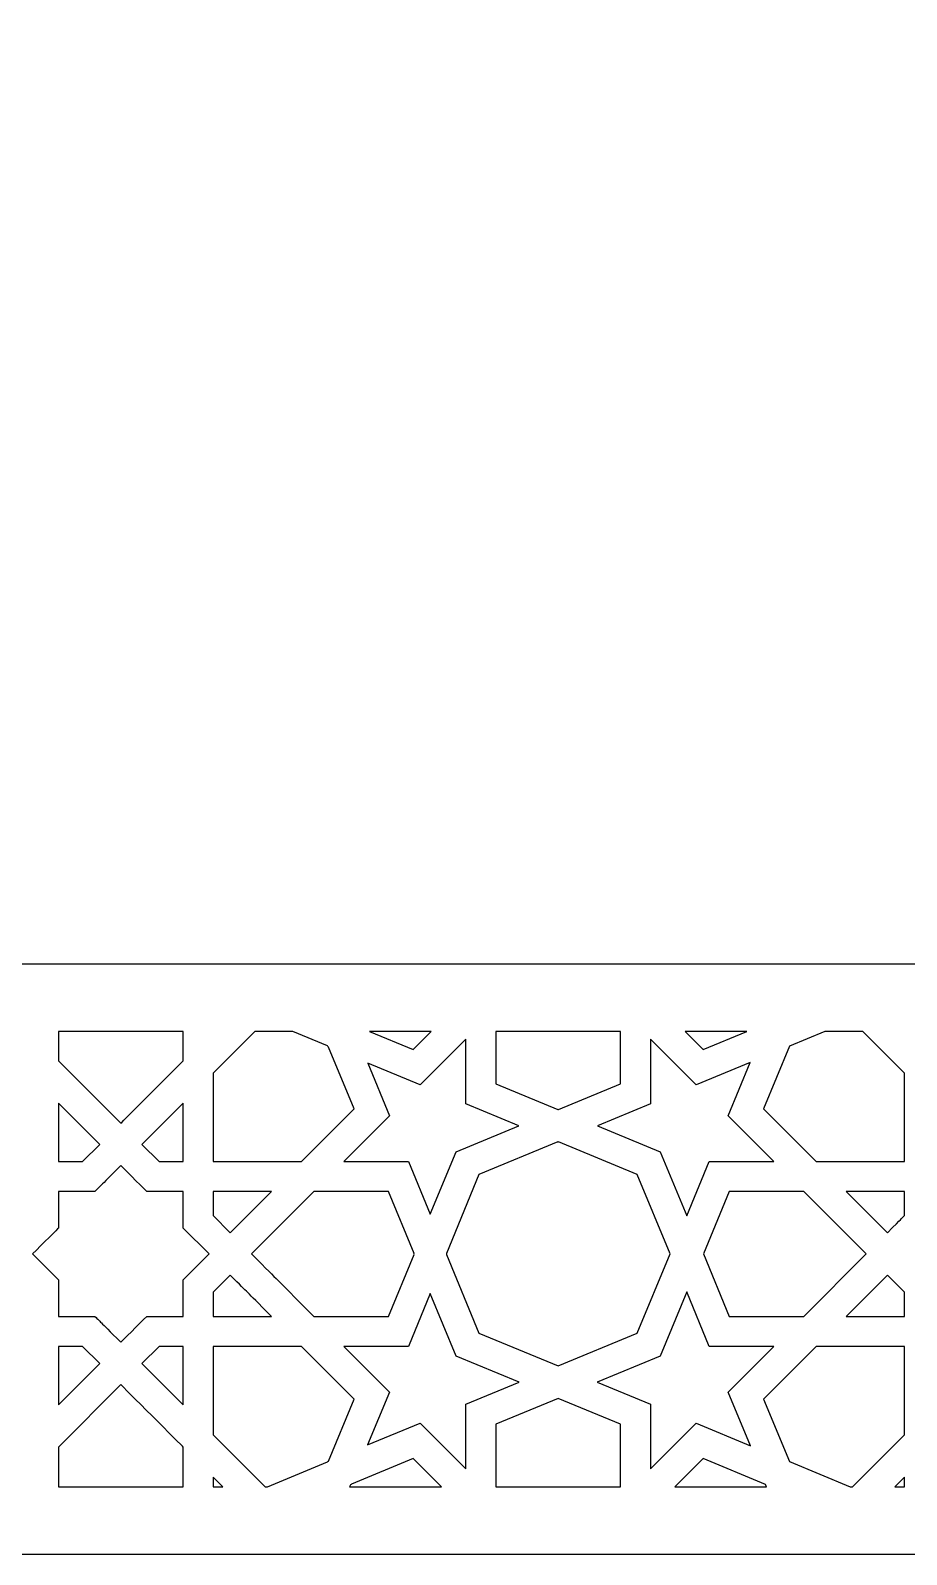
# Model space of a CAD drawing. Header units: millimetres. Extents: x -71 to 72, y -100 to 100.
# Drawn here: x -3.7 to 34.4, y -99.8 to -33.5 of the extents above; entities that cross this region are included whole.
import ezdxf

# ---------------------------------------------------------------- set-up
doc = ezdxf.new("R2010")
doc.units = ezdxf.units.MM
doc.header["$MEASUREMENT"] = 0
doc.layers.add('layer 1', color=7, linetype='Continuous')

msp = doc.modelspace()

# ---------------------------------------------------------------- linework, layer by layer
at = {"layer": 'layer 1', "color": 250}
for points, knots in [([(-71.2611, 100.1639), (-71.2611, 100.1639), (-71.2611, -99.8361), (-71.2611, -99.8361), (-71.2611, -99.8361), (-71.2611, -99.8361), (71.5959, -99.8361), (71.5959, -99.8361), (71.5959, -99.8361), (71.5959, -99.8361), (71.5959, 100.1639), (71.5959, 100.1639), (71.5959, 100.1639), (71.5959, 100.1639), (-71.2611, 100.1639), (-71.2611, 100.1639)], [0, 0, 0, 0, 0.2, 0.2, 0.2, 0.2, 0.4, 0.4, 0.4, 0.4, 0.6, 0.6, 0.6, 0.6, 1, 1, 1, 1]), ([(-42.8511, -74.1306), (-42.8511, -74.1306), (-42.8511, 30.3654), (-42.8511, 30.3654), (-42.8511, 30.3654), (-42.8511, 39.0938), (-39.2688, 47.4384), (-32.9339, 52.887), (-32.9339, 52.887), (-21.0442, 63.1127), (-9.2851, 62.1969), (0.1676, 74.4583), (0.1676, 74.4583), (9.6199, 62.1969), (21.3794, 63.1127), (33.2687, 52.887), (33.2687, 52.887), (39.6036, 47.4384), (43.186, 39.0938), (43.186, 30.3654), (43.186, 30.3654), (43.186, 30.3654), (43.186, -74.1306), (43.186, -74.1306), (43.186, -74.1306), (43.186, -74.1306), (-42.8511, -74.1306), (-42.8511, -74.1306)], [0, 0, 0, 0, 0.125, 0.125, 0.125, 0.125, 0.25, 0.25, 0.25, 0.25, 0.375, 0.375, 0.375, 0.375, 0.5, 0.5, 0.5, 0.5, 0.625, 0.625, 0.625, 0.625, 0.75, 0.75, 0.75, 0.75, 1, 1, 1, 1]), ([(0.2508, -81.0647), (0.2508, -81.0647), (-2.4666, -78.3445), (-2.4666, -78.3445), (-2.4666, -78.3445), (-2.4666, -78.3445), (-2.4666, -77.0759), (-2.4666, -77.0759), (-2.4666, -77.0759), (-2.4666, -77.0759), (2.9686, -77.0759), (2.9686, -77.0759), (2.9686, -77.0759), (2.9686, -77.0759), (2.9686, -78.3445), (2.9686, -78.3445), (2.9686, -78.3445), (2.9242, -78.389), (0.2956, -81.02), (0.2508, -81.0647)], [0, 0, 0, 0, 0.1666667, 0.1666667, 0.1666667, 0.1666667, 0.3333333, 0.3333333, 0.3333333, 0.3333333, 0.5, 0.5, 0.5, 0.5, 0.6666667, 0.6666667, 0.6666667, 0.6666667, 1, 1, 1, 1]), ([(4.2704, -82.7306), (4.2704, -82.7306), (4.2704, -78.8839), (4.2704, -78.8839), (4.2704, -78.8839), (4.2704, -78.8839), (6.077, -77.0759), (6.077, -77.0759), (6.077, -77.0759), (6.077, -77.0759), (7.7354, -77.0759), (7.7354, -77.0759), (7.7354, -77.0759), (7.7354, -77.0759), (9.2435, -77.7007), (9.2435, -77.7007), (9.2435, -77.7007), (9.2435, -77.7007), (9.2569, -77.7332), (9.2569, -77.7332), (9.2569, -77.7332), (9.2569, -77.7332), (9.2943, -77.7486), (9.2943, -77.7486), (9.2943, -77.7486), (9.2943, -77.7486), (10.4063, -80.4361), (10.4063, -80.4361), (10.4063, -80.4361), (10.4063, -80.4361), (8.1139, -82.7306), (8.1139, -82.7306), (8.1139, -82.7306), (8.1139, -82.7306), (4.2704, -82.7306), (4.2704, -82.7306)], [0, 0, 0, 0, 0.1, 0.1, 0.1, 0.1, 0.2, 0.2, 0.2, 0.2, 0.3, 0.3, 0.3, 0.3, 0.4, 0.4, 0.4, 0.4, 0.5, 0.5, 0.5, 0.5, 0.6, 0.6, 0.6, 0.6, 0.7, 0.7, 0.7, 0.7, 0.8, 0.8, 0.8, 0.8, 1, 1, 1, 1]), ([(12.7649, -82.7306), (12.4129, -82.7306), (10.3064, -82.7306), (9.9547, -82.7306), (9.9547, -82.7306), (9.9547, -82.7306), (11.9419, -80.7416), (11.9419, -80.7416), (11.9419, -80.7416), (11.9419, -80.7416), (10.9947, -78.4532), (10.9947, -78.4532), (10.9947, -78.4532), (10.9947, -78.4532), (13.2765, -79.3983), (13.2765, -79.3983), (13.2765, -79.3983), (13.2765, -79.3983), (15.2633, -77.4101), (15.2633, -77.4101), (15.2633, -77.4101), (15.2633, -77.4101), (15.2633, -80.2227), (15.2633, -80.2227), (15.2633, -80.2227), (15.2633, -80.2227), (17.5666, -81.1773), (17.5666, -81.1773), (17.5666, -81.1773), (17.5666, -81.1773), (14.8407, -82.3076), (14.8407, -82.3076), (14.8407, -82.3076), (14.8407, -82.3076), (13.7153, -85.0265), (13.7153, -85.0265), (13.7153, -85.0265), (13.7153, -85.0265), (12.7649, -82.7306), (12.7649, -82.7306)], [0, 0, 0, 0, 0.0909091, 0.0909091, 0.0909091, 0.0909091, 0.1818182, 0.1818182, 0.1818182, 0.1818182, 0.2727273, 0.2727273, 0.2727273, 0.2727273, 0.3636364, 0.3636364, 0.3636364, 0.3636364, 0.4545455, 0.4545455, 0.4545455, 0.4545455, 0.5454545, 0.5454545, 0.5454545, 0.5454545, 0.6363636, 0.6363636, 0.6363636, 0.6363636, 0.7272727, 0.7272727, 0.7272727, 0.7272727, 0.8181818, 0.8181818, 0.8181818, 0.8181818, 1, 1, 1, 1]), ([(11.0751, -77.0759), (11.0751, -77.0759), (13.7559, -77.0759), (13.7559, -77.0759), (13.7559, -77.0759), (13.7559, -77.0759), (12.9709, -77.8616), (12.9709, -77.8616), (12.9709, -77.8616), (12.9709, -77.8616), (11.0751, -77.0759), (11.0751, -77.0759)], [0, 0, 0, 0, 0.25, 0.25, 0.25, 0.25, 0.5, 0.5, 0.5, 0.5, 1, 1, 1, 1]), ([(16.5654, -79.3521), (16.5654, -79.3521), (16.5654, -77.0759), (16.5654, -77.0759), (16.5654, -77.0759), (16.5654, -77.0759), (22.0003, -77.0759), (22.0003, -77.0759), (22.0003, -77.0759), (22.0003, -77.0759), (22.0003, -79.3521), (22.0003, -79.3521), (22.0003, -79.3521), (22.0003, -79.3521), (19.2977, -80.4722), (19.2977, -80.4722), (19.2977, -80.4722), (19.2977, -80.4722), (19.2828, -80.4657), (19.2828, -80.4657), (19.2828, -80.4657), (19.2828, -80.4657), (19.2677, -80.4722), (19.2677, -80.4722), (19.2677, -80.4722), (19.2677, -80.4722), (16.5654, -79.3521), (16.5654, -79.3521)], [0, 0, 0, 0, 0.125, 0.125, 0.125, 0.125, 0.25, 0.25, 0.25, 0.25, 0.375, 0.375, 0.375, 0.375, 0.5, 0.5, 0.5, 0.5, 0.625, 0.625, 0.625, 0.625, 0.75, 0.75, 0.75, 0.75, 1, 1, 1, 1]), ([(28.6717, -82.7306), (28.3722, -82.7306), (26.1599, -82.7306), (25.8618, -82.7306), (25.8618, -82.7306), (25.8618, -82.7306), (24.8807, -85.1006), (24.8807, -85.1006), (24.8807, -85.1006), (24.8807, -85.1006), (23.725, -82.3076), (23.725, -82.3076), (23.725, -82.3076), (23.725, -82.3076), (20.9991, -81.1773), (20.9991, -81.1773), (20.9991, -81.1773), (20.9991, -81.1773), (23.3024, -80.2227), (23.3024, -80.2227), (23.3024, -80.2227), (23.3024, -80.2227), (23.3024, -77.4101), (23.3024, -77.4101), (23.3024, -77.4101), (23.3024, -77.4101), (25.2896, -79.3983), (25.2896, -79.3983), (25.2896, -79.3983), (25.2896, -79.3983), (27.6447, -78.4225), (27.6447, -78.4225), (27.6447, -78.4225), (27.6447, -78.4225), (26.6845, -80.7423), (26.6845, -80.7423), (26.6845, -80.7423), (26.6845, -80.7423), (28.6717, -82.7306), (28.6717, -82.7306)], [0, 0, 0, 0, 0.0909091, 0.0909091, 0.0909091, 0.0909091, 0.1818182, 0.1818182, 0.1818182, 0.1818182, 0.2727273, 0.2727273, 0.2727273, 0.2727273, 0.3636364, 0.3636364, 0.3636364, 0.3636364, 0.4545455, 0.4545455, 0.4545455, 0.4545455, 0.5454545, 0.5454545, 0.5454545, 0.5454545, 0.6363636, 0.6363636, 0.6363636, 0.6363636, 0.7272727, 0.7272727, 0.7272727, 0.7272727, 0.8181818, 0.8181818, 0.8181818, 0.8181818, 1, 1, 1, 1]), ([(24.8098, -77.0759), (24.8098, -77.0759), (27.4899, -77.0759), (27.4899, -77.0759), (27.4899, -77.0759), (27.4899, -77.0759), (25.5947, -77.8616), (25.5947, -77.8616), (25.5947, -77.8616), (25.5947, -77.8616), (24.8098, -77.0759), (24.8098, -77.0759)], [0, 0, 0, 0, 0.25, 0.25, 0.25, 0.25, 0.5, 0.5, 0.5, 0.5, 1, 1, 1, 1]), ([(34.356, -82.7306), (34.356, -82.7306), (30.5125, -82.7306), (30.5125, -82.7306), (30.5125, -82.7306), (30.5125, -82.7306), (28.2205, -80.4365), (28.2205, -80.4365), (28.2205, -80.4365), (28.2205, -80.4365), (29.3462, -77.7162), (29.3462, -77.7162), (29.3462, -77.7162), (29.3462, -77.7162), (30.891, -77.0759), (30.891, -77.0759), (30.891, -77.0759), (30.891, -77.0759), (32.5494, -77.0759), (32.5494, -77.0759), (32.5494, -77.0759), (32.5494, -77.0759), (34.356, -78.8839), (34.356, -78.8839), (34.356, -78.8839), (34.356, -78.8839), (34.356, -82.7306), (34.356, -82.7306)], [0, 0, 0, 0, 0.125, 0.125, 0.125, 0.125, 0.25, 0.25, 0.25, 0.25, 0.375, 0.375, 0.375, 0.375, 0.5, 0.5, 0.5, 0.5, 0.625, 0.625, 0.625, 0.625, 0.75, 0.75, 0.75, 0.75, 1, 1, 1, 1]), ([(-0.6696, -81.986), (-0.6696, -81.986), (-1.4139, -82.7306), (-1.4139, -82.7306), (-1.4139, -82.7306), (-1.4139, -82.7306), (-2.4666, -82.7306), (-2.4666, -82.7306), (-2.4666, -82.7306), (-2.4666, -82.7306), (-2.4666, -80.1871), (-2.4666, -80.1871), (-2.4666, -80.1871), (-2.4666, -80.1871), (-0.6696, -81.986), (-0.6696, -81.986)], [0, 0, 0, 0, 0.2, 0.2, 0.2, 0.2, 0.4, 0.4, 0.4, 0.4, 0.6, 0.6, 0.6, 0.6, 1, 1, 1, 1]), ([(2.9686, -80.1871), (2.9686, -80.1871), (2.9686, -82.7306), (2.9686, -82.7306), (2.9686, -82.7306), (2.9686, -82.7306), (1.9156, -82.7306), (1.9156, -82.7306), (1.9156, -82.7306), (1.9156, -82.7306), (1.1712, -81.986), (1.1712, -81.986), (1.1712, -81.986), (1.1712, -81.986), (2.9686, -80.1871), (2.9686, -80.1871)], [0, 0, 0, 0, 0.2, 0.2, 0.2, 0.2, 0.4, 0.4, 0.4, 0.4, 0.6, 0.6, 0.6, 0.6, 1, 1, 1, 1]), ([(14.4202, -86.729), (14.4202, -86.729), (15.8366, -83.3042), (15.8366, -83.3042), (15.8366, -83.3042), (15.8366, -83.3042), (19.2673, -81.8825), (19.2673, -81.8825), (19.2673, -81.8825), (19.2673, -81.8825), (19.2828, -81.8888), (19.2828, -81.8888), (19.2828, -81.8888), (19.2828, -81.8888), (19.298, -81.8825), (19.298, -81.8825), (19.298, -81.8825), (19.298, -81.8825), (22.7291, -83.3042), (22.7291, -83.3042), (22.7291, -83.3042), (22.7291, -83.3042), (24.1561, -86.7537), (24.1561, -86.7537), (24.1561, -86.7537), (24.1561, -86.7537), (22.7291, -90.2024), (22.7291, -90.2024), (22.7291, -90.2024), (22.7291, -90.2024), (19.2828, -91.6308), (19.2828, -91.6308), (19.2828, -91.6308), (19.2828, -91.6308), (15.8366, -90.2024), (15.8366, -90.2024), (15.8366, -90.2024), (15.8366, -90.2024), (14.4202, -86.7781), (14.4202, -86.7781), (14.4202, -86.7781), (14.4202, -86.7781), (14.43, -86.7537), (14.43, -86.7537), (14.43, -86.7537), (14.43, -86.7537), (14.4202, -86.729), (14.4202, -86.729)], [0, 0, 0, 0, 0.0769231, 0.0769231, 0.0769231, 0.0769231, 0.1538462, 0.1538462, 0.1538462, 0.1538462, 0.2307692, 0.2307692, 0.2307692, 0.2307692, 0.3076923, 0.3076923, 0.3076923, 0.3076923, 0.3846154, 0.3846154, 0.3846154, 0.3846154, 0.4615385, 0.4615385, 0.4615385, 0.4615385, 0.5384615, 0.5384615, 0.5384615, 0.5384615, 0.6153846, 0.6153846, 0.6153846, 0.6153846, 0.6923077, 0.6923077, 0.6923077, 0.6923077, 0.7692308, 0.7692308, 0.7692308, 0.7692308, 0.8461538, 0.8461538, 0.8461538, 0.8461538, 1, 1, 1, 1]), ([(2.9686, -87.8801), (2.9686, -88.4315), (2.9686, -88.0667), (2.9686, -89.4735), (2.9686, -89.4735), (2.0278, -89.4735), (2.3209, -89.4735), (1.3766, -89.4735), (1.3766, -89.4735), (1.0753, -89.7752), (0.2822, -90.5689), (0.2508, -90.6003), (0.2508, -90.6003), (-0.7719, -89.577), (-0.5912, -89.7576), (-0.8749, -89.4735), (-0.8749, -89.4735), (-1.8207, -89.4735), (-1.5229, -89.4735), (-2.4666, -89.4735), (-2.4666, -89.4735), (-2.4666, -88.5338), (-2.4666, -88.8252), (-2.4666, -87.8808), (-2.4666, -87.8808), (-2.4666, -87.8808), (-3.593, -86.7537), (-3.593, -86.7537), (-3.593, -86.7537), (-3.1718, -86.3322), (-2.4677, -85.6276), (-2.4677, -85.6276), (-2.4677, -85.6276), (-2.4666, -84.6797), (-2.4666, -84.9785), (-2.4666, -84.0337), (-2.4666, -84.0337), (-1.5265, -84.0337), (-1.8189, -84.0337), (-0.8749, -84.0337), (-0.8749, -84.0337), (-0.5912, -83.7499), (-0.7719, -83.9304), (0.2508, -82.907), (0.2508, -82.907), (0.3136, -82.9697), (1.0859, -83.7427), (1.3766, -84.0337), (1.3766, -84.0337), (1.3766, -84.0337), (2.9686, -84.0337), (2.9686, -84.0337), (2.9686, -84.0337), (2.9686, -84.0337), (2.9686, -85.6269), (2.9686, -85.6269), (2.9686, -85.6269), (2.9686, -85.6269), (4.0947, -86.7537), (4.0947, -86.7537), (4.0947, -86.7537), (4.0947, -86.7537), (2.9686, -87.8801), (2.9686, -87.8801)], [0, 0, 0, 0, 0.0588235, 0.0588235, 0.0588235, 0.0588235, 0.1176471, 0.1176471, 0.1176471, 0.1176471, 0.1764706, 0.1764706, 0.1764706, 0.1764706, 0.2352941, 0.2352941, 0.2352941, 0.2352941, 0.2941176, 0.2941176, 0.2941176, 0.2941176, 0.3529412, 0.3529412, 0.3529412, 0.3529412, 0.4117647, 0.4117647, 0.4117647, 0.4117647, 0.4705882, 0.4705882, 0.4705882, 0.4705882, 0.5294118, 0.5294118, 0.5294118, 0.5294118, 0.5882353, 0.5882353, 0.5882353, 0.5882353, 0.6470588, 0.6470588, 0.6470588, 0.6470588, 0.7058824, 0.7058824, 0.7058824, 0.7058824, 0.7647059, 0.7647059, 0.7647059, 0.7647059, 0.8235294, 0.8235294, 0.8235294, 0.8235294, 0.8823529, 0.8823529, 0.8823529, 0.8823529, 1, 1, 1, 1]), ([(6.8122, -84.0337), (6.8122, -84.0337), (5.0151, -85.8326), (5.0151, -85.8326), (5.0151, -85.8326), (5.0151, -85.8326), (4.2704, -85.0871), (4.2704, -85.0871), (4.2704, -85.0871), (4.2704, -85.0871), (4.2704, -84.0337), (4.2704, -84.0337), (4.2704, -84.0337), (4.2704, -84.0337), (6.8122, -84.0337), (6.8122, -84.0337)], [0, 0, 0, 0, 0.2, 0.2, 0.2, 0.2, 0.4, 0.4, 0.4, 0.4, 0.6, 0.6, 0.6, 0.6, 1, 1, 1, 1]), ([(13.0105, -86.7781), (13.0105, -86.7781), (11.8953, -89.4735), (11.8953, -89.4735), (11.8953, -89.4735), (11.8953, -89.4735), (8.6533, -89.4735), (8.6533, -89.4735), (8.6533, -89.4735), (6.7391, -87.5576), (7.3519, -88.1712), (5.9355, -86.7537), (5.9355, -86.7537), (5.9355, -86.7537), (8.6533, -84.0337), (8.6533, -84.0337), (8.6533, -84.0337), (8.6533, -84.0337), (11.8953, -84.0337), (11.8953, -84.0337), (11.8953, -84.0337), (11.8953, -84.0337), (13.0105, -86.729), (13.0105, -86.729), (13.0105, -86.729), (13.0105, -86.729), (13.0002, -86.7537), (13.0002, -86.7537), (13.0002, -86.7537), (13.0002, -86.7537), (13.0105, -86.7781), (13.0105, -86.7781)], [0, 0, 0, 0, 0.1111111, 0.1111111, 0.1111111, 0.1111111, 0.2222222, 0.2222222, 0.2222222, 0.2222222, 0.3333333, 0.3333333, 0.3333333, 0.3333333, 0.4444444, 0.4444444, 0.4444444, 0.4444444, 0.5555556, 0.5555556, 0.5555556, 0.5555556, 0.6666667, 0.6666667, 0.6666667, 0.6666667, 0.7777778, 0.7777778, 0.7777778, 0.7777778, 1, 1, 1, 1]), ([(29.9734, -84.0337), (29.9734, -84.0337), (32.6909, -86.7537), (32.6909, -86.7537), (32.6909, -86.7537), (32.6909, -86.7537), (29.9734, -89.4735), (29.9734, -89.4735), (29.9734, -89.4735), (29.9734, -89.4735), (26.731, -89.4735), (26.731, -89.4735), (26.731, -89.4735), (26.731, -89.4735), (25.6057, -86.754), (25.6057, -86.754), (25.6057, -86.754), (25.6057, -86.754), (26.731, -84.0337), (26.731, -84.0337), (26.731, -84.0337), (26.731, -84.0337), (29.9734, -84.0337), (29.9734, -84.0337)], [0, 0, 0, 0, 0.1428571, 0.1428571, 0.1428571, 0.1428571, 0.2857143, 0.2857143, 0.2857143, 0.2857143, 0.4285714, 0.4285714, 0.4285714, 0.4285714, 0.5714286, 0.5714286, 0.5714286, 0.5714286, 0.7142857, 0.7142857, 0.7142857, 0.7142857, 1, 1, 1, 1]), ([(34.356, -85.0871), (34.1665, -85.2773), (34.3225, -85.1214), (33.612, -85.8326), (33.612, -85.8326), (33.612, -85.8326), (33.6116, -85.8322), (33.6116, -85.8322), (33.6116, -85.8322), (33.6116, -85.8322), (33.6113, -85.8326), (33.6113, -85.8326), (33.6113, -85.8326), (33.6113, -85.8326), (31.8146, -84.0337), (31.8146, -84.0337), (31.8146, -84.0337), (31.8146, -84.0337), (34.356, -84.0337), (34.356, -84.0337), (34.356, -84.0337), (34.356, -84.0337), (34.356, -85.0871), (34.356, -85.0871)], [0, 0, 0, 0, 0.1428571, 0.1428571, 0.1428571, 0.1428571, 0.2857143, 0.2857143, 0.2857143, 0.2857143, 0.4285714, 0.4285714, 0.4285714, 0.4285714, 0.5714286, 0.5714286, 0.5714286, 0.5714286, 0.7142857, 0.7142857, 0.7142857, 0.7142857, 1, 1, 1, 1]), ([(5.0151, -87.6748), (5.9341, -88.5952), (5.534, -88.1947), (6.8125, -89.4735), (6.8125, -89.4735), (6.8125, -89.4735), (4.2704, -89.4735), (4.2704, -89.4735), (4.2704, -89.4735), (4.2704, -89.4735), (4.2704, -88.4195), (4.2704, -88.4195), (4.2704, -88.4195), (4.2704, -88.4195), (5.0151, -87.6748), (5.0151, -87.6748)], [0, 0, 0, 0, 0.2, 0.2, 0.2, 0.2, 0.4, 0.4, 0.4, 0.4, 0.6, 0.6, 0.6, 0.6, 1, 1, 1, 1]), ([(34.356, -89.4735), (34.356, -89.4735), (31.8142, -89.4735), (31.8142, -89.4735), (31.8142, -89.4735), (31.8142, -89.4735), (33.6116, -87.6748), (33.6116, -87.6748), (33.6116, -87.6748), (33.6116, -87.6748), (34.356, -88.4201), (34.356, -88.4201), (34.356, -88.4201), (34.356, -88.4201), (34.356, -89.4735), (34.356, -89.4735)], [0, 0, 0, 0, 0.2, 0.2, 0.2, 0.2, 0.4, 0.4, 0.4, 0.4, 0.6, 0.6, 0.6, 0.6, 1, 1, 1, 1]), ([(15.2633, -96.11), (15.2633, -96.11), (13.2757, -94.1211), (13.2757, -94.1211), (13.2757, -94.1211), (13.2757, -94.1211), (10.9887, -95.0693), (10.9887, -95.0693), (10.9887, -95.0693), (10.9887, -95.0693), (11.9422, -92.7654), (11.9422, -92.7654), (11.9422, -92.7654), (11.9422, -92.7654), (9.9554, -90.7767), (9.9554, -90.7767), (9.9554, -90.7767), (9.9554, -90.7767), (12.7649, -90.7767), (12.7649, -90.7767), (12.7649, -90.7767), (12.7649, -90.7767), (13.7153, -88.4809), (13.7153, -88.4809), (13.7153, -88.4809), (13.7153, -88.4809), (14.8407, -91.1998), (14.8407, -91.1998), (14.8407, -91.1998), (14.8407, -91.1998), (17.5821, -92.336), (17.5821, -92.336), (17.5821, -92.336), (17.5821, -92.336), (15.2633, -93.2977), (15.2633, -93.2977), (15.2633, -93.2977), (15.2633, -93.6548), (15.2633, -95.7756), (15.2633, -96.11)], [0, 0, 0, 0, 0.0909091, 0.0909091, 0.0909091, 0.0909091, 0.1818182, 0.1818182, 0.1818182, 0.1818182, 0.2727273, 0.2727273, 0.2727273, 0.2727273, 0.3636364, 0.3636364, 0.3636364, 0.3636364, 0.4545455, 0.4545455, 0.4545455, 0.4545455, 0.5454545, 0.5454545, 0.5454545, 0.5454545, 0.6363636, 0.6363636, 0.6363636, 0.6363636, 0.7272727, 0.7272727, 0.7272727, 0.7272727, 0.8181818, 0.8181818, 0.8181818, 0.8181818, 1, 1, 1, 1]), ([(20.9836, -92.336), (20.9836, -92.336), (23.725, -91.1998), (23.725, -91.1998), (23.725, -91.1998), (23.725, -91.1998), (24.8804, -88.4075), (24.8804, -88.4075), (24.8804, -88.4075), (24.8804, -88.4075), (25.8618, -90.7767), (25.8618, -90.7767), (25.8618, -90.7767), (25.8618, -90.7767), (28.6717, -90.7767), (28.6717, -90.7767), (28.6717, -90.7767), (28.6717, -90.7767), (26.6845, -92.7654), (26.6845, -92.7654), (26.6845, -92.7654), (26.6845, -92.7654), (27.6507, -95.0996), (27.6507, -95.0996), (27.6507, -95.0996), (27.6507, -95.0996), (25.2896, -94.1211), (25.2896, -94.1211), (25.2896, -94.1211), (25.2896, -94.1211), (23.3024, -96.11), (23.3024, -96.11), (23.3024, -96.11), (23.3024, -95.7516), (23.3024, -93.6265), (23.3024, -93.2977), (23.3024, -93.2977), (23.3024, -93.2977), (20.9836, -92.336), (20.9836, -92.336)], [0, 0, 0, 0, 0.0909091, 0.0909091, 0.0909091, 0.0909091, 0.1818182, 0.1818182, 0.1818182, 0.1818182, 0.2727273, 0.2727273, 0.2727273, 0.2727273, 0.3636364, 0.3636364, 0.3636364, 0.3636364, 0.4545455, 0.4545455, 0.4545455, 0.4545455, 0.5454545, 0.5454545, 0.5454545, 0.5454545, 0.6363636, 0.6363636, 0.6363636, 0.6363636, 0.7272727, 0.7272727, 0.7272727, 0.7272727, 0.8181818, 0.8181818, 0.8181818, 0.8181818, 1, 1, 1, 1]), ([(-2.4666, -93.3206), (-2.4666, -93.3206), (-2.4666, -90.7767), (-2.4666, -90.7767), (-2.4666, -90.7767), (-2.4666, -90.7767), (-1.4139, -90.7767), (-1.4139, -90.7767), (-1.4139, -90.7767), (-1.4139, -90.7767), (-0.6696, -91.5218), (-0.6696, -91.5218), (-0.6696, -91.5218), (-0.6696, -91.5218), (-2.4666, -93.3206), (-2.4666, -93.3206)], [0, 0, 0, 0, 0.2, 0.2, 0.2, 0.2, 0.4, 0.4, 0.4, 0.4, 0.6, 0.6, 0.6, 0.6, 1, 1, 1, 1]), ([(2.9686, -93.3206), (2.9686, -93.3206), (1.1712, -91.5218), (1.1712, -91.5218), (1.1712, -91.5218), (1.1712, -91.5218), (1.9156, -90.7767), (1.9156, -90.7767), (1.9156, -90.7767), (1.9156, -90.7767), (2.9686, -90.7767), (2.9686, -90.7767), (2.9686, -90.7767), (2.9686, -90.7767), (2.9686, -93.3206), (2.9686, -93.3206)], [0, 0, 0, 0, 0.2, 0.2, 0.2, 0.2, 0.4, 0.4, 0.4, 0.4, 0.6, 0.6, 0.6, 0.6, 1, 1, 1, 1]), ([(9.2565, -95.7876), (9.2565, -95.7876), (9.2495, -95.8045), (9.2495, -95.8045), (9.2495, -95.8045), (9.2495, -95.8045), (6.628, -96.8908), (6.628, -96.8908), (6.628, -96.8908), (6.628, -96.8908), (6.5356, -96.8908), (6.5356, -96.8908), (6.5356, -96.8908), (6.5356, -96.8908), (4.2704, -94.6234), (4.2704, -94.6234), (4.2704, -94.6234), (4.2704, -94.6234), (4.2704, -90.7767), (4.2704, -90.7767), (4.2704, -90.7767), (4.2704, -90.7767), (8.1139, -90.7767), (8.1139, -90.7767), (8.1139, -90.7767), (8.1139, -90.7767), (10.4066, -93.0712), (10.4066, -93.0712), (10.4066, -93.0712), (10.4066, -93.0712), (9.2879, -95.7746), (9.2879, -95.7746), (9.2879, -95.7746), (9.2879, -95.7746), (9.2565, -95.7876), (9.2565, -95.7876)], [0, 0, 0, 0, 0.1, 0.1, 0.1, 0.1, 0.2, 0.2, 0.2, 0.2, 0.3, 0.3, 0.3, 0.3, 0.4, 0.4, 0.4, 0.4, 0.5, 0.5, 0.5, 0.5, 0.6, 0.6, 0.6, 0.6, 0.7, 0.7, 0.7, 0.7, 0.8, 0.8, 0.8, 0.8, 1, 1, 1, 1]), ([(34.356, -94.6234), (34.356, -94.6234), (32.0908, -96.8908), (32.0908, -96.8908), (32.0908, -96.8908), (32.0908, -96.8908), (31.9987, -96.8908), (31.9987, -96.8908), (31.9987, -96.8908), (31.9987, -96.8908), (29.3462, -95.7912), (29.3462, -95.7912), (29.3462, -95.7912), (29.3462, -95.7912), (28.2205, -93.0712), (28.2205, -93.0712), (28.2205, -93.0712), (28.2205, -93.0712), (30.5125, -90.7767), (30.5125, -90.7767), (30.5125, -90.7767), (30.5125, -90.7767), (34.356, -90.7767), (34.356, -90.7767), (34.356, -90.7767), (34.356, -90.7767), (34.356, -94.6234), (34.356, -94.6234)], [0, 0, 0, 0, 0.125, 0.125, 0.125, 0.125, 0.25, 0.25, 0.25, 0.25, 0.375, 0.375, 0.375, 0.375, 0.5, 0.5, 0.5, 0.5, 0.625, 0.625, 0.625, 0.625, 0.75, 0.75, 0.75, 0.75, 1, 1, 1, 1]), ([(2.9686, -96.8908), (2.9686, -96.8908), (-2.4666, -96.8908), (-2.4666, -96.8908), (-2.4666, -96.8908), (-2.4666, -96.8908), (-2.4666, -95.1632), (-2.4666, -95.1632), (-2.4666, -95.1632), (-2.4666, -95.1632), (0.2508, -92.4425), (0.2508, -92.4425), (0.2508, -92.4425), (0.2956, -92.4874), (2.9242, -95.1188), (2.9686, -95.1632), (2.9686, -95.1632), (2.9686, -95.1632), (2.9686, -96.8908), (2.9686, -96.8908)], [0, 0, 0, 0, 0.1666667, 0.1666667, 0.1666667, 0.1666667, 0.3333333, 0.3333333, 0.3333333, 0.3333333, 0.5, 0.5, 0.5, 0.5, 0.6666667, 0.6666667, 0.6666667, 0.6666667, 1, 1, 1, 1]), ([(22.0003, -96.8908), (22.0003, -96.8908), (16.5654, -96.8908), (16.5654, -96.8908), (16.5654, -96.8908), (16.5654, -96.8908), (16.5654, -94.1679), (16.5654, -94.1679), (16.5654, -94.1679), (16.5654, -94.1679), (19.2828, -93.0413), (19.2828, -93.0413), (19.2828, -93.0413), (19.2828, -93.0413), (22.0003, -94.1679), (22.0003, -94.1679), (22.0003, -94.1679), (22.0003, -94.1679), (22.0003, -96.8908), (22.0003, -96.8908)], [0, 0, 0, 0, 0.1666667, 0.1666667, 0.1666667, 0.1666667, 0.3333333, 0.3333333, 0.3333333, 0.3333333, 0.5, 0.5, 0.5, 0.5, 0.6666667, 0.6666667, 0.6666667, 0.6666667, 1, 1, 1, 1]), ([(10.209, -96.8908), (10.209, -96.8908), (10.2461, -96.8015), (10.2461, -96.8015), (10.2461, -96.8015), (10.2461, -96.8015), (10.2768, -96.7888), (10.2768, -96.7888), (10.2768, -96.7888), (10.2768, -96.7888), (10.2838, -96.7719), (10.2838, -96.7719), (10.2838, -96.7719), (10.2838, -96.7719), (12.9709, -95.6584), (12.9709, -95.6584), (12.9709, -95.6584), (12.9709, -95.6584), (14.2028, -96.8908), (14.2028, -96.8908), (14.2028, -96.8908), (14.2028, -96.8908), (10.209, -96.8908), (10.209, -96.8908)], [0, 0, 0, 0, 0.1428571, 0.1428571, 0.1428571, 0.1428571, 0.2857143, 0.2857143, 0.2857143, 0.2857143, 0.4285714, 0.4285714, 0.4285714, 0.4285714, 0.5714286, 0.5714286, 0.5714286, 0.5714286, 0.7142857, 0.7142857, 0.7142857, 0.7142857, 1, 1, 1, 1]), ([(24.3632, -96.8908), (24.3632, -96.8908), (25.5947, -95.6584), (25.5947, -95.6584), (25.5947, -95.6584), (25.5947, -95.6584), (28.3125, -96.7846), (28.3125, -96.7846), (28.3125, -96.7846), (28.3125, -96.7846), (28.3563, -96.8908), (28.3563, -96.8908), (28.3563, -96.8908), (28.3563, -96.8908), (24.3632, -96.8908), (24.3632, -96.8908)], [0, 0, 0, 0, 0.2, 0.2, 0.2, 0.2, 0.4, 0.4, 0.4, 0.4, 0.6, 0.6, 0.6, 0.6, 1, 1, 1, 1]), ([(4.2704, -96.8908), (4.2704, -96.8908), (4.2704, -96.4664), (4.2704, -96.4664), (4.2704, -96.4664), (4.2704, -96.4664), (4.6948, -96.8908), (4.6948, -96.8908), (4.6948, -96.8908), (4.6948, -96.8908), (4.2704, -96.8908), (4.2704, -96.8908)], [0, 0, 0, 0, 0.25, 0.25, 0.25, 0.25, 0.5, 0.5, 0.5, 0.5, 1, 1, 1, 1]), ([(34.356, -96.8908), (34.356, -96.8908), (33.9319, -96.8908), (33.9319, -96.8908), (33.9319, -96.8908), (33.9319, -96.8908), (34.356, -96.4664), (34.356, -96.4664), (34.356, -96.4664), (34.356, -96.4664), (34.356, -96.8908), (34.356, -96.8908)], [0, 0, 0, 0, 0.25, 0.25, 0.25, 0.25, 0.5, 0.5, 0.5, 0.5, 1, 1, 1, 1])]:
    msp.add_open_spline(points, degree=3, knots=knots, dxfattribs=at)

doc.saveas('drawing.dxf')
